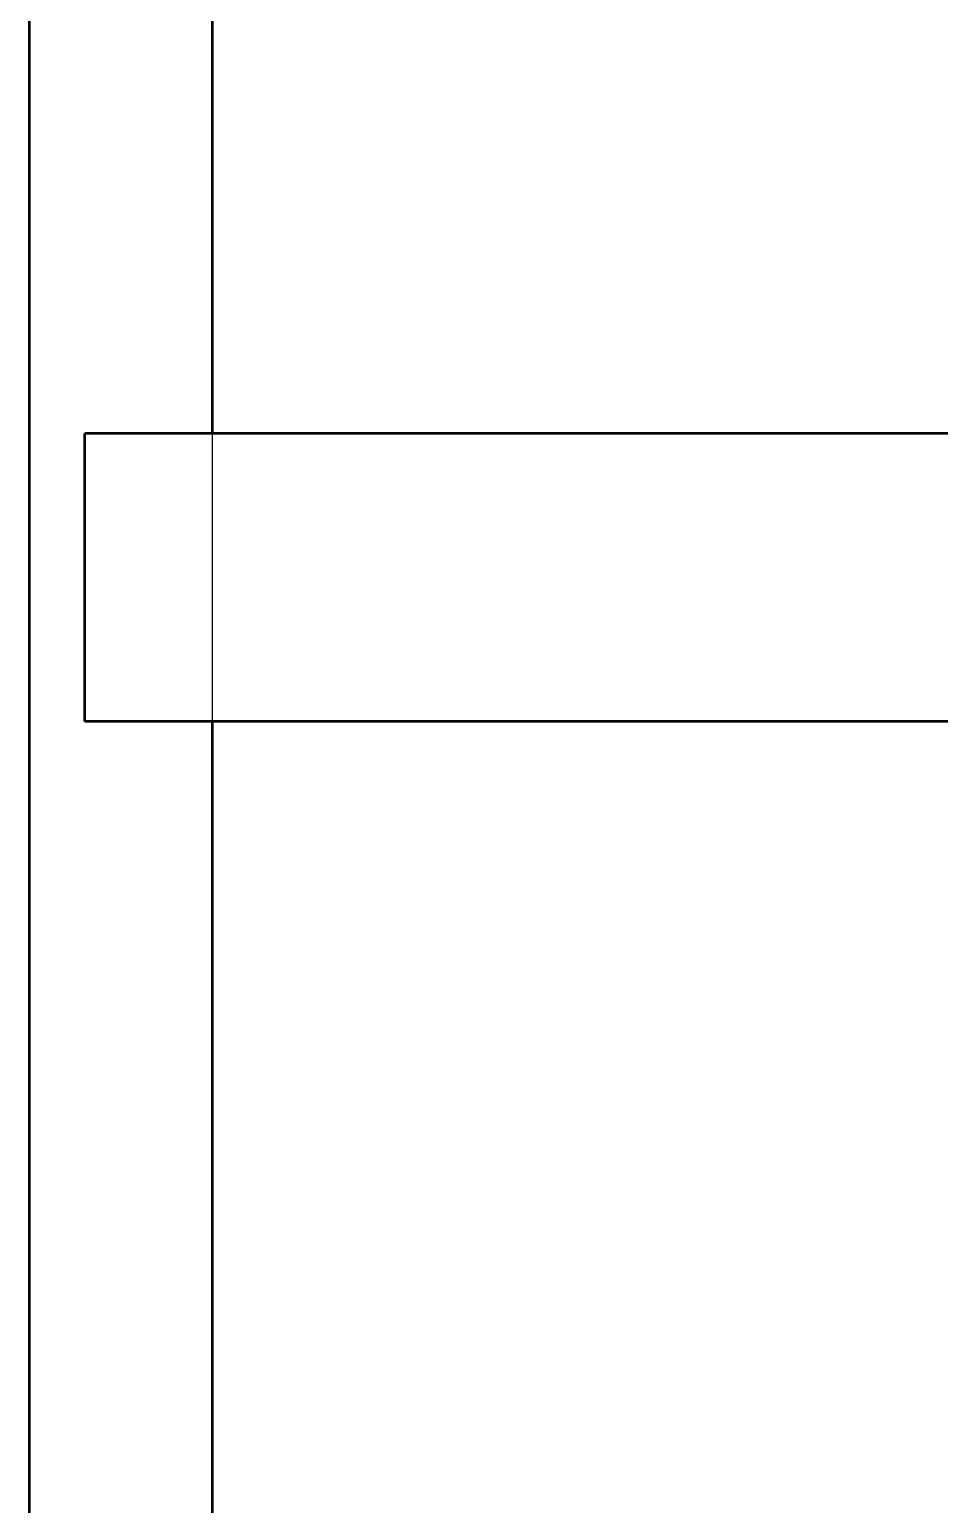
# Model space of a CAD drawing. Header units: millimetres. Extents: x 0 to 420, y 0 to 297.
# Drawn here: x 159.23 to 171.86, y 195.23 to 215.72 of the extents above; entities that cross this region are included whole.
import ezdxf

# ---------------------------------------------------------------- set-up
doc = ezdxf.new("R2010")
doc.units = ezdxf.units.MM
doc.linetypes.add('ISO02-TRAZOS', pattern=[3.75, 3, -0.75])
doc.layers.add('01-VISIBLE', color=7, linetype='CONTINUOUS', lineweight=50)
doc.layers.add('02-OCULTA', color=4, linetype='ISO02-TRAZOS', lineweight=25)

msp = doc.modelspace()

# ---------------------------------------------------------------- linework, layer by layer
at = {"layer": '01-VISIBLE'}
for p, q in [((159.23, 182.946), (159.23, 250.48)), ((161.77, 210.105), (161.77, 250.48)), ((185.725, 210.105), (160, 210.105)), ((160, 206.105), (160, 210.105)), ((185.725, 206.105), (160, 206.105)), ((161.77, 182.946), (161.77, 206.105))]:
    msp.add_line(p, q, dxfattribs=at)
at = {"layer": '02-OCULTA'}
for p, q in [((159.23, 171), (159.23, 250.48)), ((161.77, 171), (161.77, 250.48)), ((187.475, 210.105), (160, 210.105)), ((184.455, 210.105), (160, 210.105)), ((184.455, 210.105), (160, 210.105)), ((160, 206.105), (160, 210.105)), ((160, 206.105), (160, 210.105)), ((160, 206.105), (160, 210.105)), ((161.77, 206.105), (161.77, 210.105)), ((187.475, 206.105), (160, 206.105)), ((184.455, 206.105), (160, 206.105)), ((184.455, 206.105), (160, 206.105))]:
    msp.add_line(p, q, dxfattribs=at)

doc.saveas('drawing.dxf')
